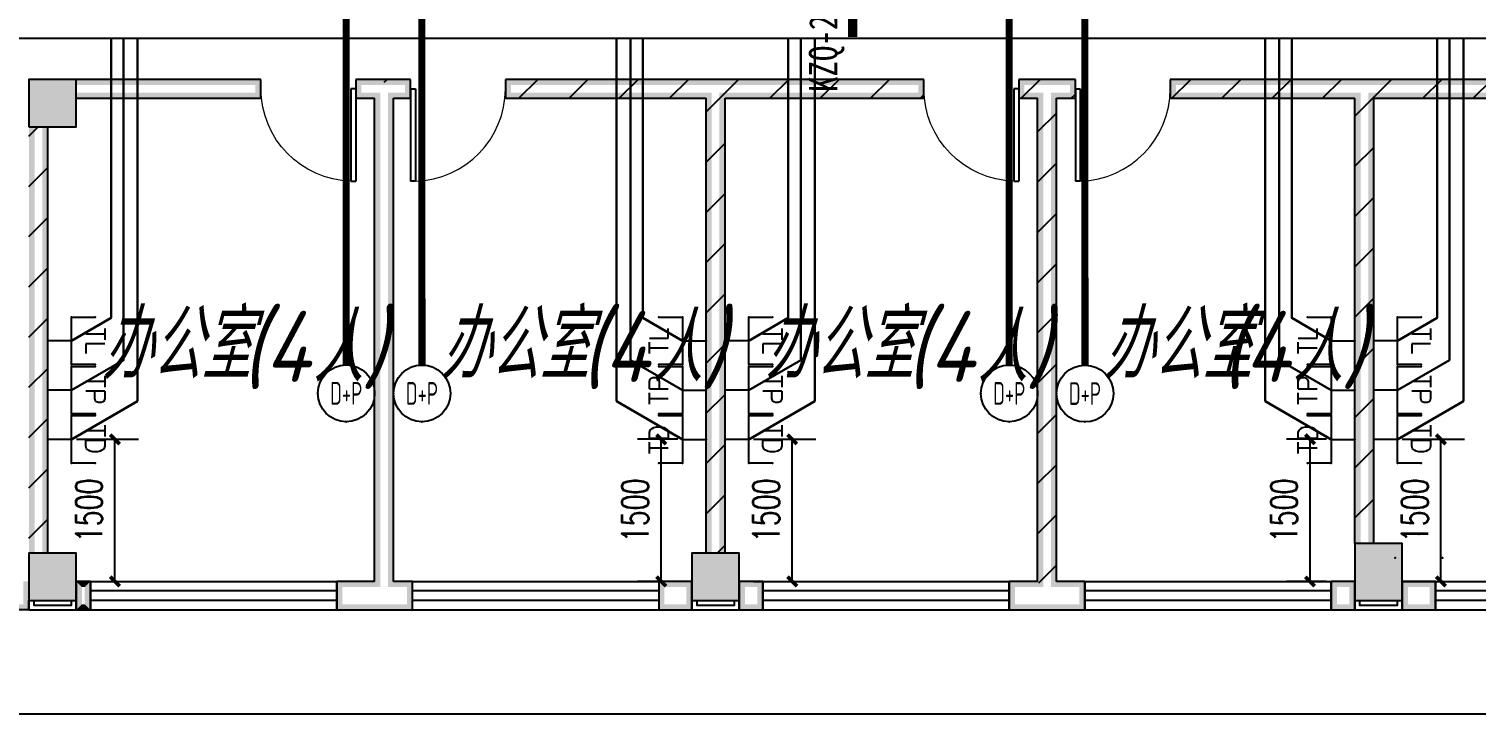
# Model space of a CAD drawing. Extents: x 1241380 to 1952554, y 1012187 to 1766051.
# Drawn here: x 1584065 to 1599344, y 1201521 to 1208753 of the extents above; entities that cross this region are included whole.
import ezdxf
from ezdxf.enums import TextEntityAlignment as Align

# ---------------------------------------------------------------- set-up
doc = ezdxf.new("R2010")
doc.units = 0
for name, color, linetype in [('1-建筑底图', 8, 'Continuous'), ('EQUIP-插座', 3, 'Continuous'), ('EQUIP-照明', 3, 'Continuous'), ('EQUIP-通讯', 3, 'Continuous'), ('PUB_HATCH', 8, 'Continuous'), ('TEL_DIM', 3, 'Continuous'), ('WIRE-综合布线', 5, 'Continuous'), ('光纤点位', 3, 'Continuous'), ('内网桥架', 1, 'Continuous'), ('抗震支吊架', 2, 'Continuous'), ('红机电话', 3, 'Continuous'), ('蓝机电话', 3, 'Continuous')]:
    doc.layers.add(name, color=color, linetype=linetype)
doc.layers.add('内网线路', color=1, linetype='Continuous', lineweight=30)
doc.layers.get('EQUIP-插座').off()
doc.styles.add('_TEL_ATTDEF', font='GBENOR', dxfattribs={"width": 0.8, "height": 3, "bigfont": 'GBCBIG'})
doc.styles.add('_TEL_DIM', font='SIMPLEX', dxfattribs={"width": 0.8, "height": 3.5, "bigfont": 'HZTXT'})
doc.styles.add('A_DIM_T3', font='SIMPLEX', dxfattribs={"width": 0.7, "bigfont": 'HZ'})
doc.styles.add('kzcad', font='', dxfattribs={"width": 0.8})
doc.styles.get("Standard").update_dxf_attribs({"font": 'gbeitc.shx', "bigfont": 'gbcbig.shx'})
doc.styles.get('kzcad').set_extended_font_data('SimSun')
doc.linetypes.add('JIEDI', pattern='A,1.25,-0.25,0.25,-0.25,0.625,["/",Standard,S=0.6,R=0,X=0,Y=-0.3],0.625,-0.25,0.25,-0.25', length=4)
doc.dimstyles.new('_TCH_ARCH&&100', dxfattribs={"dimtxt": 280, "dimasz": 100, "dimexe": 250, "dimexo": 300, "dimgap": 135, "dimtad": 1, "dimdec": 0, "dimzin": 0, "dimdsep": 46, "dimtxsty": 'A_DIM_T3', "dimblk": 'ARCHTICK', "dimcen": 0.09, "dimclrt": 7, "dimazin": 2, "dimtfac": 1, "dimtdec": 0, "dimtix": 1, "dimtmove": 2, "dimatfit": 3, "dimfxl": 100, "dimtolj": 1, "dimtzin": 0, "dimarcsym": 0})
pattern_1 = [(45, (-636285.87, -718395.4), (-265.16515, 265.16515), [])]

# ---------------------------------------------------------------- blocks, each defined once
blk = doc.blocks.new('$DorLib2D$00000001')
at = {"color": 0}
for p, q in [((0.45, 0.975), (0.5, 0.975)), ((0.45, 0), (0.45, 0.975)), ((0.5, 0), (0.5, 0.975)), ((0.5, 0), (0.45, 0))]:
    blk.add_line(p, q, dxfattribs=at)
at = {"color": 0, "lineweight": 13}
blk.add_arc((0.475, 0), 0.975, 91.4693, 180, dxfattribs=at)
blk = doc.blocks.new('$WINLIB2D$00000001')
at = {"color": 0}
for points in [[(-0.5, 0.5), (-0.5, -0.5)], [(-0.5, 0.5), (0.5, 0.5)], [(0.5, -0.5), (0.5, 0.5)], [(0.5, 0.1667), (-0.5, 0.1667)], [(0.5, -0.1667), (-0.5, -0.1667)], [(-0.5, -0.5), (0.5, -0.5)]]:
    blk.add_lwpolyline(points, dxfattribs=at)
blk = doc.blocks.new('_FZH')
blk.add_lwpolyline([(-0.5, -0.5), (0.5, -0.5), (0.5, 0.5), (-0.5, 0.5)], close=True)
at = {"layer": 'PUB_HATCH'}
blk.add_solid([(-0.5, -0.5), (0.5, -0.5), (-0.5, 0.5), (0.5, 0.5)], dxfattribs=at)
blk = doc.blocks.new('1-一层建筑底图')
at = {"layer": '1-建筑底图'}
for points in [[(13800, 5550), (13300, 5550), (13360, 5490), (13740, 5490)], [(13300, 5550), (13300, 5050), (13360, 5110), (13360, 5490)], [(13800, 5050), (13800, 5550), (13740, 5490), (13740, 5110)], [(13800, 5550), (13800, 5490), (15690, 5490), (15750, 5550)], [(15750, 5350), (15750, 5550), (15690, 5490), (15690, 5410)], [(17050, 5550), (16750, 5550), (16810, 5490), (17050, 5490)], [(16750, 5550), (16750, 5350), (16810, 5410), (16810, 5490)], [(17330, 5550), (17050, 5550), (17050, 5490), (17270, 5490)], [(17330, 5350), (17330, 5550), (17270, 5490), (17270, 5410)], [(20550, 5550), (18330, 5550), (18390, 5490), (20550, 5490)], [(18330, 5550), (18330, 5350), (18390, 5410), (18390, 5490)], [(22750, 5550), (20550, 5550), (20550, 5490), (22690, 5490)], [(22750, 5350), (22750, 5550), (22690, 5490), (22690, 5410)], [(24050, 5550), (23750, 5550), (23810, 5490), (24050, 5490)], [(23750, 5550), (23750, 5350), (23810, 5410), (23810, 5490)], [(24350, 5550), (24050, 5550), (24050, 5490), (24290, 5490)], [(24350, 5350), (24350, 5550), (24290, 5490), (24290, 5410)], [(27400, 5550), (25350, 5550), (25410, 5490), (27400, 5490)], [(25350, 5550), (25350, 5350), (25410, 5410), (25410, 5490)], [(33100, 5550), (27400, 5550), (27400, 5490), (33040, 5490)], [(13800, 5410), (13800, 5350), (15750, 5350), (15690, 5410)], [(16750, 5350), (16950, 5350), (17010, 5410), (16810, 5410)], [(16950, 250), (16950, 5350), (17010, 5410), (17010, 190)], [(17150, 5350), (17330, 5350), (17270, 5410), (17090, 5410)], [(17150, 250), (17150, 5350), (17090, 5410), (17090, 190)], [(18330, 5350), (20450, 5350), (20510, 5410), (18390, 5410)], [(20450, 550), (20510, 550), (20510, 5410), (20450, 5350)], [(20650, 5350), (22750, 5350), (22690, 5410), (20590, 5410)], [(20590, 550), (20650, 550), (20650, 5350), (20590, 5410)], [(23750, 5350), (23950, 5350), (24010, 5410), (23810, 5410)], [(23950, 250), (23950, 5350), (24010, 5410), (24010, 190)], [(24150, 250), (24150, 5350), (24090, 5410), (24090, 190)], [(24150, 5350), (24350, 5350), (24290, 5410), (24090, 5410)], [(25350, 5350), (27300, 5350), (27360, 5410), (25410, 5410)], [(27300, 150), (27300, 650), (27360, 650), (27360, 5410), (27300, 5350)], [(27500, 5350), (33100, 5350), (33040, 5410), (27440, 5410)], [(27440, 650), (27500, 650), (27500, 5350), (27440, 5410)], [(13300, 5050), (13800, 5050), (13740, 5110), (13360, 5110)], [(13300, 486), (13300, 550), (13360, 550), (13360, 5049), (13300, 5049)], [(13440, 550), (13500, 550), (13500, 5049), (13440, 5049)], [(27800, 650), (27300, 650), (27360, 590), (27740, 590)], [(27300, 650), (27300, 50), (27360, 110), (27360, 590)], [(27800, 50), (27800, 650), (27740, 590), (27740, 110)], [(13800, 550), (13300, 550), (13360, 490), (13740, 490)], [(13300, 550), (13300, 50), (13360, 110), (13360, 490)], [(13800, 50), (13800, 550), (13740, 490), (13740, 110)], [(20800, 550), (20300, 550), (20360, 490), (20740, 490)], [(20300, 550), (20300, 50), (20360, 110), (20360, 490)], [(20800, 50), (20800, 550), (20740, 490), (20740, 110)], [(13300, -50), (13300, 250), (13240, 250), (13240, -50)], [(13950, 250), (13800, 250), (13860, 190), (13890, 190)], [(13800, 250), (13800, -50), (13860, 10), (13860, 190)], [(13950, -50), (13950, 250), (13890, 190), (13890, 10)], [(16950, 250), (16550, 250), (16610, 190), (17010, 190)], [(16550, 250), (16550, -50), (16610, 10), (16610, 190)], [(17350, 250), (17150, 250), (17090, 190), (17290, 190)], [(17350, -50), (17350, 250), (17290, 190), (17290, 10)], [(20300, 250), (19950, 250), (20010, 190), (20240, 190)], [(19950, 250), (19950, -50), (20010, 10), (20010, 190)], [(20300, -50), (20300, 250), (20240, 190), (20240, 10)], [(21050, 250), (20800, 250), (20860, 190), (20990, 190)], [(20800, 250), (20800, -50), (20860, 10), (20860, 190)], [(21050, -50), (21050, 250), (20990, 190), (20990, 10)], [(23950, 250), (23650, 250), (23710, 190), (24010, 190)], [(23650, 250), (23650, -50), (23710, 10), (23710, 190)], [(24450, 250), (24150, 250), (24090, 190), (24390, 190)], [(24450, -50), (24450, 250), (24390, 190), (24390, 10)], [(27300, 250), (27050, 250), (27110, 190), (27240, 190)], [(27050, 250), (27050, -50), (27110, 10), (27110, 190)], [(27300, -50), (27300, 250), (27240, 190), (27240, 10)], [(28150, 250), (27800, 250), (27860, 190), (28090, 190)], [(27800, 250), (27800, -50), (27860, 10), (27860, 190)], [(28150, -50), (28150, 250), (28090, 190), (28090, 10)], [(13300, -50), (13300, 10), (10300, 10), (10300, -50)], [(13300, 50), (13800, 50), (13740, 110), (13360, 110)], [(13800, -50), (13950, -50), (13890, 10), (13860, 10)], [(16550, -50), (17050, -50), (17050, 10), (16610, 10)], [(17050, -50), (17350, -50), (17290, 10), (17050, 10)], [(19950, -50), (20300, -50), (20240, 10), (20010, 10)], [(20300, 50), (20800, 50), (20740, 110), (20360, 110)], [(20800, -50), (21050, -50), (20990, 10), (20860, 10)], [(23650, -50), (24050, -50), (24050, 10), (23710, 10)], [(24050, -50), (24450, -50), (24390, 10), (24050, 10)], [(27050, -50), (27300, -50), (27240, 10), (27110, 10)], [(27300, 50), (27800, 50), (27740, 110), (27360, 110)], [(27800, -50), (28150, -50), (28090, 10), (27860, 10)]]:
    blk.add_hatch(color=8, dxfattribs=at).paths.add_polyline_path(points)
h = blk.add_hatch(dxfattribs=at)
h.set_pattern_fill('普通砖', color=8, scale=150, style=0)
h.set_pattern_definition(pattern_1)
h.paths.add_polyline_path([(17090, 5410), (17150, 5350), (17330, 5350), (17330, 5550), (17050, 5550), (17050, 5417)])
h = blk.add_hatch(dxfattribs=at)
h.set_pattern_fill('普通砖', color=8, scale=150, style=0)
h.set_pattern_definition(pattern_1)
h.paths.add_polyline_path([(20550, 5417), (20550, 5550), (18330, 5550), (18330, 5350), (20450, 5350), (20510, 5410)])
h = blk.add_hatch(dxfattribs=at)
h.set_pattern_fill('普通砖', color=8, scale=150, style=0)
h.set_pattern_definition(pattern_1)
h.paths.add_polyline_path([(20590, 5410), (20650, 5350), (22750, 5350), (22750, 5550), (20550, 5550), (20550, 5417)])
h = blk.add_hatch(dxfattribs=at)
h.set_pattern_fill('普通砖', color=8, scale=150, style=0)
h.set_pattern_definition(pattern_1)
h.paths.add_polyline_path([(24050, 5417), (24050, 5550), (23750, 5550), (23750, 5350), (23950, 5350), (24010, 5410)])
h = blk.add_hatch(dxfattribs=at)
h.set_pattern_fill('普通砖', color=8, scale=150, style=0)
h.set_pattern_definition(pattern_1)
h.paths.add_polyline_path([(24090, 5410), (24150, 5350), (24350, 5350), (24350, 5550), (24050, 5550), (24050, 5417)])
h = blk.add_hatch(dxfattribs=at)
h.set_pattern_fill('普通砖', color=8, scale=150, style=0)
h.set_pattern_definition(pattern_1)
h.paths.add_polyline_path([(27400, 5417), (27400, 5550), (25350, 5550), (25350, 5350), (27300, 5350), (27360, 5410)])
h = blk.add_hatch(dxfattribs=at)
h.set_pattern_fill('普通砖', color=8, scale=150, style=0)
h.set_pattern_definition(pattern_1)
h.paths.add_polyline_path([(27440, 5410), (27500, 5350), (33100, 5350), (33100, 5550), (27400, 5550), (27400, 5417)])
h = blk.add_hatch(dxfattribs=at)
h.set_pattern_fill('普通砖', color=8, scale=150, style=0)
h.set_pattern_definition(pattern_1)
h.paths.add_polyline_path([(20450, 550), (20650, 550), (20650, 5350), (20590, 5410), (20550, 5417), (20510, 5410), (20450, 5350)])
h = blk.add_hatch(dxfattribs=at)
h.set_pattern_fill('普通砖', color=8, scale=150, style=0)
h.set_pattern_definition(pattern_1)
h.paths.add_polyline_path([(24050, 150), (24150, 250), (24150, 5350), (24090, 5410), (24050, 5417), (24010, 5410), (23950, 5350), (23950, 250)])
h = blk.add_hatch(dxfattribs=at)
h.set_pattern_fill('普通砖', color=8, scale=150, style=0)
h.set_pattern_definition(pattern_1)
h.paths.add_polyline_path([(27300, 150), (27300, 650), (27500, 650), (27500, 5350), (27440, 5410), (27400, 5417), (27360, 5410), (27300, 5350)])
h = blk.add_hatch(dxfattribs=at)
h.set_pattern_fill('普通砖', color=8, scale=150, style=0)
h.set_pattern_definition(pattern_1)
h.paths.add_polyline_path([(13300, 486), (13300, 550), (13500, 550), (13500, 5049), (13300, 5049)])
at = {"layer": '1-建筑底图', "color": 8}
for p, q in [((15750, 5550), (13800, 5550)), ((15750, 5350), (15750, 5550)), ((17050, 5550), (16750, 5550)), ((16750, 5550), (16750, 5350)), ((17330, 5550), (17050, 5550)), ((17330, 5350), (17330, 5550)), ((20550, 5550), (18330, 5550)), ((18330, 5550), (18330, 5350)), ((22750, 5550), (20550, 5550)), ((22750, 5350), (22750, 5550)), ((24050, 5550), (23750, 5550)), ((23750, 5550), (23750, 5350)), ((24350, 5550), (24050, 5550)), ((24350, 5350), (24350, 5550)), ((27400, 5550), (25350, 5550)), ((25350, 5550), (25350, 5350)), ((33100, 5550), (27400, 5550)), ((13800, 5350), (15750, 5350)), ((16750, 5350), (16950, 5350)), ((16950, 250), (16950, 5350)), ((17150, 5350), (17330, 5350)), ((17150, 250), (17150, 5350)), ((18330, 5350), (20450, 5350)), ((20450, 550), (20450, 5350)), ((20650, 5350), (22750, 5350)), ((20650, 550), (20650, 5350)), ((23750, 5350), (23950, 5350)), ((23950, 250), (23950, 5350)), ((24150, 250), (24150, 5350)), ((24150, 5350), (24350, 5350)), ((25350, 5350), (27300, 5350)), ((27300, 650), (27300, 5350)), ((27500, 5350), (33100, 5350)), ((27500, 650), (27500, 5350)), ((13500, 550), (13500, 5049)), ((13950, 250), (13800, 250)), ((13800, 250), (13800, -50)), ((13950, -50), (13950, 250)), ((16950, 250), (16550, 250)), ((16550, 250), (16550, -50)), ((17350, 250), (17150, 250)), ((17350, -50), (17350, 250)), ((20300, 250), (19950, 250)), ((19950, 250), (19950, -50)), ((20300, -50), (20300, 250)), ((21050, 250), (20800, 250)), ((20800, 250), (20800, -50)), ((21050, -50), (21050, 250)), ((23950, 250), (23650, 250)), ((23650, 250), (23650, -50)), ((24450, 250), (24150, 250)), ((24450, -50), (24450, 250)), ((27300, 250), (27050, 250)), ((27050, 250), (27050, -50)), ((27300, -50), (27300, 250)), ((28150, 250), (27800, 250)), ((27800, 250), (27800, -50)), ((28150, -50), (28150, 250)), ((13300, -50), (13300, 50)), ((13300, -50), (10300, -50)), ((13800, -50), (13950, -50)), ((16550, -50), (17050, -50)), ((17050, -50), (17350, -50)), ((19950, -50), (20300, -50)), ((20800, -50), (21050, -50)), ((23650, -50), (24050, -50)), ((24050, -50), (24450, -50)), ((27050, -50), (27300, -50)), ((27800, -50), (28150, -50))]:
    blk.add_line(p, q, dxfattribs=at)
for points in [[(55850, -1150), (-1150, -1150), (-1150, 1150), (-1750, 1150), (-1750, 11350), (-1150, 11350), (-1150, 13650), (8600, 13650), (8600, 18950)], [(13300, 50), (13300, -50), (13800, -50), (13800, 50)], [(13350, 50), (13350, 0), (13750, 0), (13750, 50)], [(20300, 50), (20300, -50), (20800, -50), (20800, 50)], [(20350, 50), (20350, 0), (20750, 0), (20750, 50)], [(27300, 50), (27300, -50), (27800, -50), (27800, 50)], [(27350, 50), (27350, 0), (27750, 0), (27750, 50)]]:
    blk.add_lwpolyline(points, dxfattribs=at)
for name, p, xscale, yscale, zscale, rotation in [('_FZH', (13550, 5300), 499.9999998979038, 499.9999998979038, 499.9999998979038, 2.70539524211216e-08), ('$DorLib2D$00000001', (16250, 5450), -1000, 1000, -1000, 180), ('$DorLib2D$00000001', (17830, 5450), 1000, 1000, 1000, 180), ('$DorLib2D$00000001', (23250, 5450), -1000, 1000, -1000, 180), ('$DorLib2D$00000001', (24850, 5450), 1000, 1000, 1000, 180), ('_FZH', (27550, 350), 499.9999997167615, 600.0000001664739, 600.0000001664739, 359.9999999958912), ('_FZH', (13550, 300), 499.9999998979038, 499.9999998979038, 499.9999998979038, 2.70539524211216e-08), ('_FZH', (20550, 300), 500.0000000657747, 500.0000000657747, 500.0000000657747, 1.945003087611048e-08), ('$WINLIB2D$00000001', (15250, 100), -2600, -300, -2600, 180.0000000001622), ('$WINLIB2D$00000001', (18650, 100), -2600, 300, -2600, 180.0000000001622), ('$WINLIB2D$00000001', (22350, 100), -2600, -300, -2600, 180.0000000000452), ('$WINLIB2D$00000001', (25750, 100), -2600, -300, -2600, 180.0000000000452), ('$WINLIB2D$00000001', (29450, 100), -2600, -300, -2600, 180.0000000000452)]:
    blk.add_blockref(name, p, dxfattribs=dict(at, xscale=xscale, yscale=yscale, zscale=zscale, rotation=rotation))
for s, height, p in [('办公室', 723.4, (14068, 2388)), ('(4', 750, (15543, 2355)), ('人', 723, (16293, 2355)), (')', 750, (16820, 2355)), ('办公室', 723.4, (17640, 2388)), ('(4', 750, (19125, 2355)), ('人', 723, (19875, 2355)), (')', 750, (20402, 2355)), ('办公室', 723.4, (21068, 2388)), ('(4', 750, (22557, 2355)), ('人', 723, (23307, 2355)), (')', 750, (23834, 2355)), ('办公室', 723.4, (24640, 2388)), ('(4', 750, (25887, 2355)), ('人', 723, (26637, 2355)), (')', 750, (27164, 2355))]:
    blk.add_text(s, height=height, dxfattribs=at).set_placement(p)
blk = doc.blocks.new('$equip_U$00000080(win7-PC-wzy)')
blk.add_circle((0, 0.5), 0.5)
for p in [(0, 0.999), (-0.5, 0.5), (0.5, 0.5)]:
    blk.add_point(p)
at = {"color": 7, "style": '_TEL_DIM', "width": 0.7}
blk.add_attdef('$TEXT$', text='', height=0.4, dxfattribs=at).set_placement((0, 0.5), align=Align.MIDDLE_CENTER)
at = {"color": 7, "style": '_TEL_DIM', "flags": 1}
for tag in ['A', 'REMARK']:
    blk.add_attdef(tag, text='', height=0.00002, dxfattribs=at).set_placement((0, 0), align=Align.MIDDLE_CENTER)
blk = doc.blocks.new('$equip$00001239')
for p, q in [((-0.5, 1.05), (-0.5, 1)), ((0.5, 1), (-0.5, 1)), ((0.5, 1.05), (0.5, 1)), ((0.5, 0.5), (-0.5, 0.5)), ((0, 0.5), (0, 0))]:
    blk.add_line(p, q)
blk.add_arc((0, 1), 0.5, 180, 0)
for points in [[(0, 0.75), (-0.433, 0.75), (0, 1), (-0.5, 1)], [(0, 0.567), (-0.25, 0.567), (0, 0.75), (-0.433, 0.75)], [(0, 0.5), (0, 0.5), (0, 0.567), (-0.25, 0.567)]]:
    blk.add_solid(points)
at = {"layer": 'EQUIP-照明'}
for p in [(0, 1), (-0.5, 0.5), (0.5, 0.5), (0, 0)]:
    blk.add_point(p, dxfattribs=at)
at = {"layer": 'EQUIP-照明', "flags": 9}
blk.add_attdef('A', (0, 0), '', height=0.00002, dxfattribs=at)
blk = doc.blocks.new('$equip$00001867')
for p, q in [((-0.5, 0.499), (-0.5, 0.999)), ((0.5, 0.999), (0.5, 0.499)), ((0.5, 0.499), (-0.5, 0.499)), ((0, 0.5), (0, 0))]:
    blk.add_line(p, q)
for p in [(-0.5, 0.999), (0.5, 0.999), (-0.5, 0.499), (0.5, 0.499), (0, 0)]:
    blk.add_point(p)
at = {"color": 7, "style": '_TEL_DIM'}
blk.add_attdef('$TEXT$', text='', height=0.4, dxfattribs=at).set_placement((0, 0.999), align=Align.MIDDLE_CENTER)
at = {"color": 7, "style": '_TEL_DIM', "flags": 1}
blk.add_attdef('A', text='', height=0.00002, dxfattribs=at).set_placement((0, 0), align=Align.MIDDLE_CENTER)
blk = doc.blocks.new('$equip$00002670')
for p, q in [((-0.5, 0.499), (-0.5, 0.999)), ((0.5, 0.999), (0.5, 0.499)), ((0.5, 0.499), (-0.5, 0.499)), ((0, 0.5), (0, 0))]:
    blk.add_line(p, q)
for p in [(-0.5, 0.999), (0.5, 0.999), (-0.5, 0.499), (0.5, 0.499), (0, 0)]:
    blk.add_point(p)
at = {"color": 7, "style": '_TEL_DIM'}
blk.add_attdef('$TEXT$', text='', height=0.4, dxfattribs=at).set_placement((0, 0.999), align=Align.MIDDLE_CENTER)
at = {"color": 7, "style": '_TEL_DIM', "flags": 1}
blk.add_attdef('A', text='', height=0.000025, dxfattribs=at).set_placement((0, 0), align=Align.MIDDLE_CENTER)
blk = doc.blocks.new('_ArchTick')
at = {"color": 0, "linetype": 'ByBlock', "const_width": 0.4}
blk.add_lwpolyline([(-0.5, -0.5), (0.5, 0.5)], dxfattribs=at)
blk = doc.blocks.new('*D207')
at = {"layer": 'Defpoints', "color": 0, "transparency": 16777216}
for p in [(33457, 226967), (33931, 226967), (33931, 225467)]:
    blk.add_point(p, dxfattribs=at)
at = {"layer": 'TEL_DIM', "color": 0, "lineweight": -2, "transparency": 16777216}
for p, q in [((33631, 226967), (33207, 226967)), ((33457, 225467), (33457, 226967)), ((33631, 225467), (33207, 225467))]:
    blk.add_line(p, q, dxfattribs=at)
at = {"layer": 'TEL_DIM', "color": 0, "lineweight": -2, "transparency": 16777216, "xscale": 100, "yscale": 100, "zscale": 100}
for p, rotation in [((33457, 226967), 90), ((33457, 225467), 270)]:
    blk.add_blockref('_ArchTick', p, dxfattribs=dict(at, rotation=rotation))
at = {"layer": 'TEL_DIM', "color": 7, "transparency": 16777216, "insert": (33182, 226217), "char_height": 280, "attachment_point": 5, "rotation": 90, "style": 'A_DIM_T3'}
blk.add_mtext('\\A1;1500', dxfattribs=at)
blk = doc.blocks.new('*D208')
at = {"layer": 'Defpoints', "color": 0, "transparency": 16777216}
for p in [(26607, 226967), (27081, 226967), (27081, 225467)]:
    blk.add_point(p, dxfattribs=at)
at = {"layer": 'TEL_DIM', "color": 0, "lineweight": -2, "transparency": 16777216}
for p, q in [((26781, 226967), (26357, 226967)), ((26607, 225467), (26607, 226967)), ((26781, 225467), (26357, 225467))]:
    blk.add_line(p, q, dxfattribs=at)
at = {"layer": 'TEL_DIM', "color": 0, "lineweight": -2, "transparency": 16777216, "xscale": 100, "yscale": 100, "zscale": 100}
for p, rotation in [((26607, 226967), 90), ((26607, 225467), 270)]:
    blk.add_blockref('_ArchTick', p, dxfattribs=dict(at, rotation=rotation))
at = {"layer": 'TEL_DIM', "color": 7, "transparency": 16777216, "insert": (26332, 226217), "char_height": 280, "attachment_point": 5, "rotation": 90, "style": 'A_DIM_T3'}
blk.add_mtext('\\A1;1500', dxfattribs=at)
blk = doc.blocks.new('*D210')
at = {"layer": 'Defpoints', "color": 0, "transparency": 16777216}
for p in [(27281, 226967), (27989, 226967), (27281, 225467)]:
    blk.add_point(p, dxfattribs=at)
at = {"layer": 'TEL_DIM', "color": 0, "lineweight": -2, "transparency": 16777216}
for p, q in [((27581, 226967), (28239, 226967)), ((27989, 225467), (27989, 226967)), ((27581, 225467), (28239, 225467))]:
    blk.add_line(p, q, dxfattribs=at)
at = {"layer": 'TEL_DIM', "color": 0, "lineweight": -2, "transparency": 16777216, "xscale": 100, "yscale": 100, "zscale": 100}
for p, rotation in [((27989, 226967), 90), ((27989, 225467), 270)]:
    blk.add_blockref('_ArchTick', p, dxfattribs=dict(at, rotation=rotation))
at = {"layer": 'TEL_DIM', "color": 7, "transparency": 16777216, "insert": (27714, 226217), "char_height": 280, "attachment_point": 5, "rotation": 90, "style": 'A_DIM_T3'}
blk.add_mtext('\\A1;1500', dxfattribs=at)
blk = doc.blocks.new('*D211')
at = {"layer": 'Defpoints', "color": 0, "transparency": 16777216}
for p in [(34131, 226967), (34839, 226967), (34131, 225467)]:
    blk.add_point(p, dxfattribs=at)
at = {"layer": 'TEL_DIM', "color": 0, "lineweight": -2, "transparency": 16777216}
for p, q in [((34431, 226967), (35089, 226967)), ((34839, 225467), (34839, 226967)), ((34431, 225467), (35089, 225467))]:
    blk.add_line(p, q, dxfattribs=at)
at = {"layer": 'TEL_DIM', "color": 0, "lineweight": -2, "transparency": 16777216, "xscale": 100, "yscale": 100, "zscale": 100}
for p, rotation in [((34839, 226967), 90), ((34839, 225467), 270)]:
    blk.add_blockref('_ArchTick', p, dxfattribs=dict(at, rotation=rotation))
at = {"layer": 'TEL_DIM', "color": 7, "transparency": 16777216, "insert": (34564, 226217), "char_height": 280, "attachment_point": 5, "rotation": 90, "style": 'A_DIM_T3'}
blk.add_mtext('\\A1;1500', dxfattribs=at)
blk = doc.blocks.new('*D212')
at = {"layer": 'Defpoints', "color": 0, "transparency": 16777216}
for p in [(20131, 226967), (20839, 226967), (20131, 225467)]:
    blk.add_point(p, dxfattribs=at)
at = {"layer": 'TEL_DIM', "color": 0, "lineweight": -2, "transparency": 16777216}
for p, q in [((20431, 226967), (21089, 226967)), ((20839, 225467), (20839, 226967)), ((20431, 225467), (21089, 225467))]:
    blk.add_line(p, q, dxfattribs=at)
at = {"layer": 'TEL_DIM', "color": 0, "lineweight": -2, "transparency": 16777216, "xscale": 100, "yscale": 100, "zscale": 100}
for p, rotation in [((20839, 226967), 90), ((20839, 225467), 270)]:
    blk.add_blockref('_ArchTick', p, dxfattribs=dict(at, rotation=rotation))
at = {"layer": 'TEL_DIM', "color": 7, "transparency": 16777216, "insert": (20564, 226217), "char_height": 280, "attachment_point": 5, "rotation": 90, "style": 'A_DIM_T3'}
blk.add_mtext('\\A1;1500', dxfattribs=at)
blk = doc.blocks.new('A$C4A9128F6')
at = {"layer": '内网桥架'}
blk.add_line((-37579.1, -78214.5), (-54795, -78214.5), dxfattribs=at)
at = {"layer": '内网线路'}
for points in [[(-53150.3, -81408.4), (-52732.4, -81165.3), (-52732.4, -78214.5)], [(-53150.3, -81926.7), (-52601.4, -81612.4), (-52601.4, -78214.5)], [(-53150.3, -82446.7), (-52453.8, -82042.3), (-52453.8, -78214.5)], [(-46699.3, -82446.7), (-47395.9, -82042.3), (-47395.9, -78214.5)], [(-46699.3, -81926.7), (-47248.2, -81612.4), (-47248.2, -78214.5)], [(-46699.3, -81408.4), (-47117.2, -81165.3), (-47117.2, -78214.5)], [(-46000.3, -81408.4), (-45582.4, -81165.3), (-45582.4, -78214.5)], [(-46000.3, -81926.7), (-45451.4, -81612.4), (-45451.4, -78214.5)], [(-46000.3, -82446.7), (-45303.8, -82042.3), (-45303.8, -78214.5)], [(-39849.3, -82446.7), (-40545.9, -82042.3), (-40545.9, -78214.5)], [(-39849.3, -81926.7), (-40398.2, -81612.4), (-40398.2, -78214.5)], [(-39849.3, -81408.4), (-40267.2, -81165.3), (-40267.2, -78214.5)], [(-39150.3, -81408.4), (-38732.4, -81165.3), (-38732.4, -78214.5)], [(-39150.3, -81926.7), (-38601.4, -81612.4), (-38601.4, -78214.5)], [(-39150.3, -82446.7), (-38453.8, -82042.3), (-38453.8, -78214.5)]]:
    blk.add_lwpolyline(points, dxfattribs=at)
at = {"layer": 'EQUIP-插座', "xscale": 500, "yscale": 500, "zscale": 500}
blk.add_blockref('$equip$00001239', (-38924.8, -83946.7), dxfattribs=at)
at = {"layer": '光纤点位', "xscale": 500, "yscale": 500, "zscale": 500}
for p, rotation in [((-53399.8, -82446.7), 270), ((-46449.8, -82446.7), 90), ((-46249.8, -82446.7), 270), ((-39599.8, -82446.7), 90), ((-39399.8, -82446.7), 270)]:
    blk.add_blockref('$equip$00002670', p, dxfattribs=dict(at, rotation=rotation)).add_auto_attribs({'$TEXT$': 'TD'})
at = {"layer": '红机电话', "xscale": 500, "yscale": 500, "zscale": 500}
for p, rotation in [((-53399.8, -81926.7), 270), ((-46449.8, -81926.7), 90), ((-46249.8, -81926.7), 270), ((-39599.8, -81926.7), 90), ((-39399.8, -81926.7), 270)]:
    blk.add_blockref('$equip$00001867', p, dxfattribs=dict(at, rotation=rotation)).add_auto_attribs({'$TEXT$': 'TP'})
at = {"layer": '蓝机电话', "xscale": 500, "yscale": 500, "zscale": 500}
for p, rotation in [((-53399.8, -81408.4), 270), ((-46449.8, -81408.4), 90), ((-46249.8, -81408.4), 270), ((-39599.8, -81408.4), 90), ((-39399.8, -81408.4), 270)]:
    blk.add_blockref('$equip$00001867', p, dxfattribs=dict(at, rotation=rotation)).add_auto_attribs({'$TEXT$': 'TL'})
at = {"layer": 'TEL_DIM'}
for p1, p2, distance, picture, middle in [((-53399.8, -83946.7), (-53399.8, -82446.7), -708, '*D212', (-52966.8, -83196.7)), ((-46449.8, -83946.7), (-46449.8, -82446.7), 473.5, '*D208', (-47198.3, -83196.7)), ((-46249.8, -83946.7), (-46249.8, -82446.7), -708, '*D210', (-45816.8, -83196.7)), ((-39599.8, -83946.7), (-39599.8, -82446.7), 473.5, '*D207', (-40348.3, -83196.7)), ((-39399.8, -83946.7), (-39399.8, -82446.7), -708, '*D211', (-38966.8, -83196.7))]:
    dim = blk.add_aligned_dim(p1=p1, p2=p2, distance=distance, dimstyle='_TCH_ARCH&&100', dxfattribs=at)
    dim.commit()
    dim.dimension.update_dxf_attribs({"geometry": picture, "text_midpoint": middle, "insert": (-73530.4, -309413.6)})

msp = doc.modelspace()

# ---------------------------------------------------------------- linework, layer by layer
at = {"layer": 'WIRE-综合布线', "linetype": 'Continuous', "const_width": 75}
for points in [[(1587413.8, 1209190.7), (1587415.3, 1205206.7)], [(1588213.2, 1209191), (1588214.7, 1205205.4)], [(1594414, 1209189.4), (1594415.5, 1205205.4)], [(1595213.4, 1209189.7), (1595214.9, 1205204.1)]]:
    msp.add_lwpolyline(points, dxfattribs=at)
at = {"layer": '抗震支吊架', "color": 2, "const_width": 100}
msp.add_lwpolyline([(1592761.8, 1208666.8), (1592761.8, 1209466.8)], dxfattribs=at)

# ---------------------------------------------------------------- block references
at = {"layer": '1-建筑底图', "linetype": 'JIEDI'}
msp.add_blockref('1-一层建筑底图', (1570765, 1202671.1), dxfattribs=at)
at = {"layer": '1-建筑底图', "color": 3}
msp.add_blockref('A$C4A9128F6', (1637664.8, 1286867.8), dxfattribs=at)
at = {"layer": 'EQUIP-通讯', "linetype": 'JIEDI'}
ref = msp.add_blockref('$equip_U$00000080(win7-PC-wzy)', (1587715, 1204907), dxfattribs=dict(at, xscale=600, yscale=600, zscale=600, rotation=90))
ref.add_attrib('$TEXT$', 'D+P', dxfattribs={"layer": '0', "color": 7, "height": 240, "style": '_TEL_ATTDEF', "width": 0.7}).set_placement((1587415.3, 1204907), align=Align.MIDDLE_CENTER)
ref = msp.add_blockref('$equip_U$00000080(win7-PC-wzy)', (1588514.4, 1204905.7), dxfattribs=dict(at, xscale=600, yscale=600, zscale=600, rotation=90))
ref.add_attrib('$TEXT$', 'D+P', dxfattribs={"layer": '0', "color": 7, "height": 240, "style": '_TEL_ATTDEF', "width": 0.7}).set_placement((1588214.7, 1204905.7), align=Align.MIDDLE_CENTER)
ref = msp.add_blockref('$equip_U$00000080(win7-PC-wzy)', (1594715.2, 1204905.7), dxfattribs=dict(at, xscale=600, yscale=600, zscale=600, rotation=90))
ref.add_attrib('$TEXT$', 'D+P', dxfattribs={"layer": '0', "color": 7, "height": 240, "style": '_TEL_ATTDEF', "width": 0.7}).set_placement((1594415.5, 1204905.7), align=Align.MIDDLE_CENTER)
ref = msp.add_blockref('$equip_U$00000080(win7-PC-wzy)', (1595514.6, 1204904.4), dxfattribs=dict(at, xscale=600, yscale=600, zscale=600, rotation=90))
ref.add_attrib('$TEXT$', 'D+P', dxfattribs={"layer": '0', "color": 7, "height": 240, "style": '_TEL_ATTDEF', "width": 0.7}).set_placement((1595214.9, 1204904.4), align=Align.MIDDLE_CENTER)

# ---------------------------------------------------------------- texts
at = {"layer": '抗震支吊架', "color": 2, "style": 'kzcad', "width": 0.8}
msp.add_text('KZQ-200*2-TL', height=300, rotation=89.88539, dxfattribs=at).set_placement((1592601.8, 1209066.8), align=Align.CENTER)

doc.saveas('drawing.dxf')
